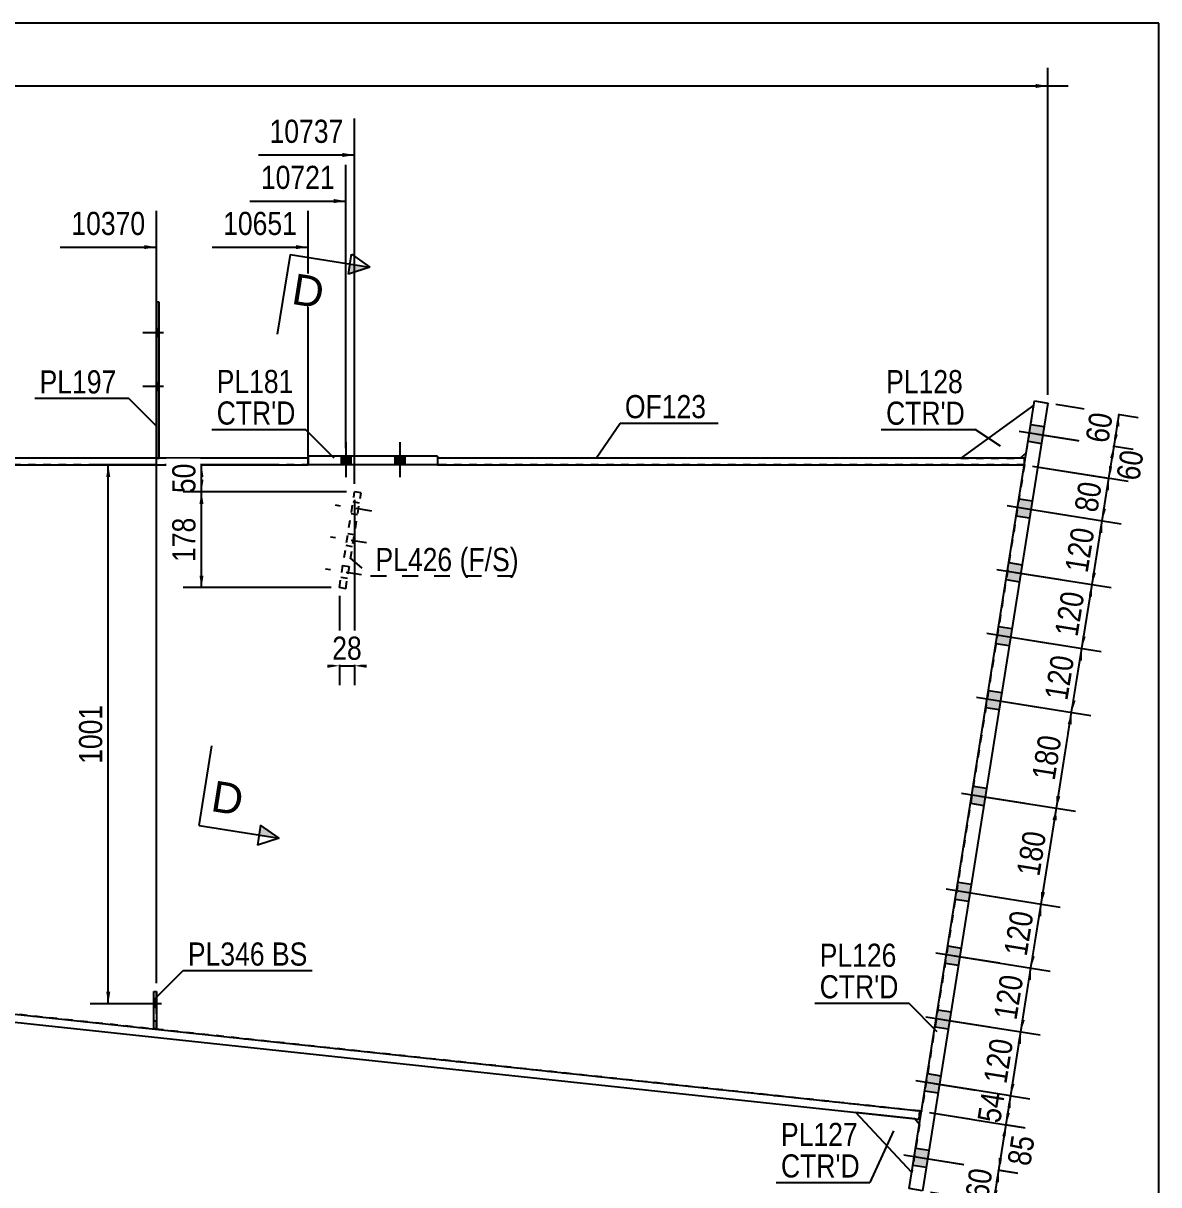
# Model space of a CAD drawing. Header units: millimetres. Extents: x -14 to 388, y -192 to 85.
# Drawn here: x 248 to 388.5, y -59.1 to 84.6 of the extents above; entities that cross this region are included whole.
import ezdxf

# ---------------------------------------------------------------- set-up
doc = ezdxf.new("R2010")
doc.units = ezdxf.units.MM
doc.linetypes.add('DXK_LINE_DOT1', pattern=[1.8814, 0.9407, -0.9407])
doc.linetypes.add('DXK_LINE_DOT2', pattern=[3.9198, 1.9599, -1.9599])
doc.styles.add('Arial', font='ARIAL.TTF', dxfattribs={"height": 0.2})
doc.styles.add('Arial Narrow', font='ARIALN.TTF', dxfattribs={"height": 0.2})

# ---------------------------------------------------------------- blocks, each defined once
blk = doc.blocks.new('Unknown-623515032-1211')
at = {"color": 5, "linetype": 'Continuous'}
for p, q in [((388.48, 84.63), (-11.52, 84.63)), ((388.48, -192.37), (388.48, 84.63))]:
    blk.add_line(p, q, dxfattribs=at)
blk = doc.blocks.new('Part-623515032-1319 - 1232')
at = {"color": 2, "linetype": 'Continuous'}
for p, q in [((299.29, 30.8), (299.29, 30)), ((371.87, 30.8), (299.29, 30.8)), ((371.87, 30), (371.87, 30.8)), ((299.29, 30), (371.87, 30))]:
    blk.add_line(p, q, dxfattribs=at)
blk = doc.blocks.new('Bolt-623515032-1240 - 1232')
at = {"color": 3, "linetype": 'DXK_LINE_DOT2'}
for p, q in [((291.15, 24.27), (286.67, 24.99)), ((289.62, 25.26), (288.83, 25.39)), ((289.39, 23.81), (288.6, 23.94)), ((290.52, 20.32), (286.05, 21.04)), ((288.99, 21.31), (288.2, 21.43)), ((288.76, 19.86), (287.97, 19.99)), ((288.36, 17.36), (287.57, 17.48)), ((289.9, 16.37), (285.42, 17.08)), ((288.13, 15.91), (287.34, 16.04))]:
    blk.add_line(p, q, dxfattribs=at)
blk = doc.blocks.new('Bolt-623515032-1244 - 1232')
at = {"linetype": 'Continuous'}
for points in [[(288.55, 31.07), (287.35, 31.07), (287.35, 30), (288.55, 30)], [(288.55, 31.07), (287.35, 31.07), (287.35, 30), (288.55, 30)], [(295.22, 31.07), (294.02, 31.07), (294.02, 30), (295.22, 30)], [(295.22, 31.07), (294.02, 31.07), (294.02, 30), (295.22, 30)]]:
    blk.add_hatch(color=3, dxfattribs=at).paths.add_polyline_path(points)
at = {"color": 3, "linetype": 'Continuous'}
for p, q in [((287.95, 32.8), (287.95, 28.47)), ((287.95, 32.8), (287.95, 28.47)), ((294.62, 32.8), (294.62, 28.47)), ((294.62, 32.8), (294.62, 28.47)), ((287.35, 31.07), (287.35, 30)), ((287.35, 31.07), (287.35, 30)), ((288.55, 31.07), (288.55, 30)), ((288.55, 31.07), (288.55, 30)), ((294.02, 31.07), (294.02, 30)), ((294.02, 31.07), (294.02, 30)), ((295.22, 31.07), (295.22, 30)), ((295.22, 31.07), (295.22, 30))]:
    blk.add_line(p, q, dxfattribs=at)
blk = doc.blocks.new('Part-623515032-1385 - 1232')
at = {"color": 2, "linetype": 'Continuous'}
for p, q in [((172.53, 30), (172.53, -30)), ((359.15, -50), (358.89, -49.97))]:
    blk.add_line(p, q, dxfattribs=at)
at = {"color": 7, "linetype": 'DXK_LINE_DOT1'}
for p, q in [((371.87, 30), (172.53, 30)), ((371.87, 30), (359.15, -50)), ((358.89, -49.97), (172.53, -30)), ((172.53, -30), (359.15, -49.99))]:
    blk.add_line(p, q, dxfattribs=at)
blk = doc.blocks.new('Bolt-623515032-1251 - 1232')
at = {"linetype": 'Continuous'}
for points in [[(372.66, 35), (372.33, 32.9), (373.97, 32.64), (374.31, 34.74)], [(372.66, 35), (372.33, 32.9), (373.97, 32.64), (374.31, 34.74)], [(372.66, 35), (372.33, 32.9), (373.97, 32.64), (374.31, 34.74)], [(372.66, 35), (372.33, 32.9), (373.97, 32.64), (374.31, 34.74)], [(371.2, 25.79), (370.86, 23.68), (372.51, 23.42), (372.84, 25.52)], [(371.2, 25.79), (370.86, 23.68), (372.51, 23.42), (372.84, 25.52)], [(371.2, 25.79), (370.86, 23.68), (372.51, 23.42), (372.84, 25.52)], [(371.2, 25.79), (370.86, 23.68), (372.51, 23.42), (372.84, 25.52)], [(369.94, 17.89), (369.61, 15.78), (371.25, 15.52), (371.59, 17.62)], [(369.94, 17.89), (369.61, 15.78), (371.25, 15.52), (371.59, 17.62)], [(369.94, 17.89), (369.61, 15.78), (371.25, 15.52), (371.59, 17.62)], [(369.94, 17.89), (369.61, 15.78), (371.25, 15.52), (371.59, 17.62)], [(368.69, 9.98), (368.35, 7.88), (370, 7.62), (370.33, 9.72)], [(368.69, 9.98), (368.35, 7.88), (370, 7.62), (370.33, 9.72)], [(368.69, 9.98), (368.35, 7.88), (370, 7.62), (370.33, 9.72)], [(368.69, 9.98), (368.35, 7.88), (370, 7.62), (370.33, 9.72)], [(367.43, 2.08), (367.09, -0.02), (368.74, -0.28), (369.08, 1.82)], [(367.43, 2.08), (367.09, -0.02), (368.74, -0.28), (369.08, 1.82)], [(367.43, 2.08), (367.09, -0.02), (368.74, -0.28), (369.08, 1.82)], [(367.43, 2.08), (367.09, -0.02), (368.74, -0.28), (369.08, 1.82)], [(365.54, -9.78), (365.21, -11.89), (366.85, -12.15), (367.19, -10.04)], [(365.54, -9.78), (365.21, -11.89), (366.85, -12.15), (367.19, -10.04)], [(365.54, -9.78), (365.21, -11.89), (366.85, -12.15), (367.19, -10.04)], [(365.54, -9.78), (365.21, -11.89), (366.85, -12.15), (367.19, -10.04)], [(363.66, -21.65), (363.32, -23.75), (364.97, -24.02), (365.3, -21.91)], [(363.66, -21.65), (363.32, -23.75), (364.97, -24.02), (365.3, -21.91)], [(363.66, -21.65), (363.32, -23.75), (364.97, -24.02), (365.3, -21.91)], [(363.66, -21.65), (363.32, -23.75), (364.97, -24.02), (365.3, -21.91)], [(362.4, -29.55), (362.06, -31.66), (363.71, -31.92), (364.05, -29.81)], [(362.4, -29.55), (362.06, -31.66), (363.71, -31.92), (364.05, -29.81)], [(362.4, -29.55), (362.06, -31.66), (363.71, -31.92), (364.05, -29.81)], [(362.4, -29.55), (362.06, -31.66), (363.71, -31.92), (364.05, -29.81)], [(361.14, -37.45), (360.81, -39.56), (362.45, -39.82), (362.79, -37.71)], [(361.14, -37.45), (360.81, -39.56), (362.45, -39.82), (362.79, -37.71)], [(361.14, -37.45), (360.81, -39.56), (362.45, -39.82), (362.79, -37.71)], [(361.14, -37.45), (360.81, -39.56), (362.45, -39.82), (362.79, -37.71)], [(359.89, -45.35), (359.55, -47.46), (361.2, -47.72), (361.53, -45.61)], [(359.89, -45.35), (359.55, -47.46), (361.2, -47.72), (361.53, -45.61)], [(359.89, -45.35), (359.55, -47.46), (361.2, -47.72), (361.53, -45.61)], [(359.89, -45.35), (359.55, -47.46), (361.2, -47.72), (361.53, -45.61)], [(358.42, -54.57), (358.09, -56.67), (359.73, -56.94), (360.07, -54.83)], [(358.42, -54.57), (358.09, -56.67), (359.73, -56.94), (360.07, -54.83)], [(358.42, -54.57), (358.09, -56.67), (359.73, -56.94), (360.07, -54.83)], [(358.42, -54.57), (358.09, -56.67), (359.73, -56.94), (360.07, -54.83)]]:
    blk.add_hatch(color=3, dxfattribs=at).paths.add_polyline_path(points)
at = {"color": 3, "linetype": 'Continuous'}
for p, q in [((372.66, 35), (374.31, 34.74)), ((372.66, 35), (374.31, 34.74)), ((372.66, 35), (374.31, 34.74)), ((372.66, 35), (374.31, 34.74)), ((371.2, 34.16), (379.08, 32.9)), ((371.2, 34.16), (379.08, 32.9)), ((371.2, 34.16), (379.08, 32.9)), ((371.2, 34.16), (379.08, 32.9)), ((372.33, 32.9), (373.97, 32.64)), ((372.33, 32.9), (373.97, 32.64)), ((372.33, 32.9), (373.97, 32.64)), ((372.33, 32.9), (373.97, 32.64)), ((369.73, 24.94), (377.61, 23.69)), ((369.73, 24.94), (377.61, 23.69)), ((369.73, 24.94), (377.61, 23.69)), ((369.73, 24.94), (377.61, 23.69)), ((371.2, 25.79), (372.84, 25.52)), ((371.2, 25.79), (372.84, 25.52)), ((371.2, 25.79), (372.84, 25.52)), ((371.2, 25.79), (372.84, 25.52)), ((370.86, 23.68), (372.51, 23.42)), ((370.86, 23.68), (372.51, 23.42)), ((370.86, 23.68), (372.51, 23.42)), ((370.86, 23.68), (372.51, 23.42)), ((369.94, 17.89), (371.59, 17.62)), ((369.94, 17.89), (371.59, 17.62)), ((369.94, 17.89), (371.59, 17.62)), ((369.94, 17.89), (371.59, 17.62)), ((368.47, 17.04), (376.36, 15.79)), ((368.47, 17.04), (376.36, 15.79)), ((368.47, 17.04), (376.36, 15.79)), ((368.47, 17.04), (376.36, 15.79)), ((369.61, 15.78), (371.25, 15.52)), ((369.61, 15.78), (371.25, 15.52)), ((369.61, 15.78), (371.25, 15.52)), ((369.61, 15.78), (371.25, 15.52)), ((367.22, 9.14), (375.1, 7.88)), ((367.22, 9.14), (375.1, 7.88)), ((367.22, 9.14), (375.1, 7.88)), ((367.22, 9.14), (375.1, 7.88)), ((368.69, 9.98), (370.33, 9.72)), ((368.69, 9.98), (370.33, 9.72)), ((368.69, 9.98), (370.33, 9.72)), ((368.69, 9.98), (370.33, 9.72)), ((368.35, 7.88), (370, 7.62)), ((368.35, 7.88), (370, 7.62)), ((368.35, 7.88), (370, 7.62)), ((368.35, 7.88), (370, 7.62)), ((367.43, 2.08), (369.08, 1.82)), ((367.43, 2.08), (369.08, 1.82)), ((367.43, 2.08), (369.08, 1.82)), ((367.43, 2.08), (369.08, 1.82)), ((365.96, 1.24), (373.85, -0.02)), ((365.96, 1.24), (373.85, -0.02)), ((365.96, 1.24), (373.85, -0.02)), ((365.96, 1.24), (373.85, -0.02)), ((367.09, -0.02), (368.74, -0.28)), ((367.09, -0.02), (368.74, -0.28)), ((367.09, -0.02), (368.74, -0.28)), ((367.09, -0.02), (368.74, -0.28)), ((365.54, -9.78), (367.19, -10.04)), ((365.54, -9.78), (367.19, -10.04)), ((365.54, -9.78), (367.19, -10.04)), ((365.54, -9.78), (367.19, -10.04)), ((364.07, -10.63), (371.96, -11.88)), ((364.07, -10.63), (371.96, -11.88)), ((364.07, -10.63), (371.96, -11.88)), ((364.07, -10.63), (371.96, -11.88)), ((365.21, -11.89), (366.85, -12.15)), ((365.21, -11.89), (366.85, -12.15)), ((365.21, -11.89), (366.85, -12.15)), ((365.21, -11.89), (366.85, -12.15)), ((362.19, -22.49), (370.07, -23.75)), ((362.19, -22.49), (370.07, -23.75)), ((362.19, -22.49), (370.07, -23.75)), ((362.19, -22.49), (370.07, -23.75)), ((363.66, -21.65), (365.3, -21.91)), ((363.66, -21.65), (365.3, -21.91)), ((363.66, -21.65), (365.3, -21.91)), ((363.66, -21.65), (365.3, -21.91)), ((363.32, -23.75), (364.97, -24.02)), ((363.32, -23.75), (364.97, -24.02)), ((363.32, -23.75), (364.97, -24.02)), ((363.32, -23.75), (364.97, -24.02)), ((362.4, -29.55), (364.05, -29.81)), ((362.4, -29.55), (364.05, -29.81)), ((362.4, -29.55), (364.05, -29.81)), ((362.4, -29.55), (364.05, -29.81)), ((360.93, -30.4), (368.82, -31.65)), ((360.93, -30.4), (368.82, -31.65)), ((360.93, -30.4), (368.82, -31.65)), ((360.93, -30.4), (368.82, -31.65)), ((362.06, -31.66), (363.71, -31.92)), ((362.06, -31.66), (363.71, -31.92)), ((362.06, -31.66), (363.71, -31.92)), ((362.06, -31.66), (363.71, -31.92)), ((359.67, -38.3), (367.56, -39.55)), ((359.67, -38.3), (367.56, -39.55)), ((359.67, -38.3), (367.56, -39.55)), ((359.67, -38.3), (367.56, -39.55)), ((361.14, -37.45), (362.79, -37.71)), ((361.14, -37.45), (362.79, -37.71)), ((361.14, -37.45), (362.79, -37.71)), ((361.14, -37.45), (362.79, -37.71)), ((360.81, -39.56), (362.45, -39.82)), ((360.81, -39.56), (362.45, -39.82)), ((360.81, -39.56), (362.45, -39.82)), ((360.81, -39.56), (362.45, -39.82)), ((359.89, -45.35), (361.53, -45.61)), ((359.89, -45.35), (361.53, -45.61)), ((359.89, -45.35), (361.53, -45.61)), ((359.89, -45.35), (361.53, -45.61)), ((358.42, -46.2), (366.3, -47.45)), ((358.42, -46.2), (366.3, -47.45)), ((358.42, -46.2), (366.3, -47.45)), ((358.42, -46.2), (366.3, -47.45)), ((359.55, -47.46), (361.2, -47.72)), ((359.55, -47.46), (361.2, -47.72)), ((359.55, -47.46), (361.2, -47.72)), ((359.55, -47.46), (361.2, -47.72)), ((358.42, -54.57), (360.07, -54.83)), ((358.42, -54.57), (360.07, -54.83)), ((358.42, -54.57), (360.07, -54.83)), ((358.42, -54.57), (360.07, -54.83)), ((356.95, -55.41), (364.84, -56.67)), ((356.95, -55.41), (364.84, -56.67)), ((356.95, -55.41), (364.84, -56.67)), ((356.95, -55.41), (364.84, -56.67)), ((358.09, -56.67), (359.73, -56.94)), ((358.09, -56.67), (359.73, -56.94)), ((358.09, -56.67), (359.73, -56.94)), ((358.09, -56.67), (359.73, -56.94))]:
    blk.add_line(p, q, dxfattribs=at)
blk = doc.blocks.new('Part-623515032-1533 - 1232')
at = {"color": 2, "linetype": 'Continuous'}
for p, q in [((357.94, -57.58), (351.03, -50.14)), ((358.33, -50.93), (351.03, -50.14)), ((358.88, -51.66), (358.33, -50.93))]:
    blk.add_line(p, q, dxfattribs=at)
at = {"color": 7, "linetype": 'DXK_LINE_DOT1'}
blk.add_line((358.88, -51.66), (357.94, -57.58), dxfattribs=at)
blk = doc.blocks.new('Part-623515032-1341 - 1232')
at = {"color": 2, "linetype": 'Continuous'}
for p, q in [((283.29, 30.8), (165.87, 30.8)), ((165.87, 30.8), (165.87, 30)), ((283.29, 30), (283.29, 30.8)), ((165.87, 30), (283.29, 30))]:
    blk.add_line(p, q, dxfattribs=at)
blk = doc.blocks.new('Part-623515032-1451 - 1232')
at = {"color": 2, "linetype": 'Continuous'}
for p, q in [((179.2, -30.71), (179.09, -31.71)), ((179.2, -30.71), (358.89, -49.97)), ((179.09, -31.71), (358.79, -50.97)), ((358.89, -49.97), (358.79, -50.97))]:
    blk.add_line(p, q, dxfattribs=at)
blk = doc.blocks.new('Part-623515032-1504 - 1232')
at = {"color": 2, "linetype": 'Continuous'}
for p, q in [((357.62, -59.58), (373.12, 37.9)), ((374.77, 37.64), (359.27, -59.84)), ((373.12, 37.9), (374.77, 37.64)), ((359.27, -59.84), (357.62, -59.58))]:
    blk.add_line(p, q, dxfattribs=at)
blk = doc.blocks.new('Part-623515032-1562 - 1232')
at = {"color": 2, "linetype": 'Continuous'}
for p, q in [((373.04, 37.38), (364, 30.8)), ((371.33, 30.8), (372.1, 31.46))]:
    blk.add_line(p, q, dxfattribs=at)
at = {"color": 7, "linetype": 'DXK_LINE_DOT1'}
for p, q in [((372.1, 31.46), (373.04, 37.38)), ((364, 30.8), (371.33, 30.8))]:
    blk.add_line(p, q, dxfattribs=at)
blk = doc.blocks.new('Part-623515032-10593 - 1232')
at = {"color": 2, "linetype": 'Continuous'}
for p, q in [((264.19, -39.81), (264.19, -35.17)), ((264.19, -35.17), (264.52, -35.17)), ((264.52, -35.17), (264.52, -39.81)), ((264.52, -39.81), (264.19, -39.81))]:
    blk.add_line(p, q, dxfattribs=at)
blk = doc.blocks.new('Part-623515032-1850 - 1232')
at = {"color": 2, "linetype": 'Continuous'}
for p, q in [((299.29, 31.07), (283.29, 31.07)), ((283.29, 31.07), (283.29, 30)), ((299.29, 31.07), (299.29, 30)), ((299.29, 30), (283.29, 30))]:
    blk.add_line(p, q, dxfattribs=at)
blk = doc.blocks.new('Part-623515032-1957 - 1232')
at = {"color": 7, "linetype": 'DXK_LINE_DOT1'}
for p, q in [((287.15, 14.79), (289.03, 26.64)), ((287.94, 14.66), (289.82, 26.51)), ((289.82, 26.51), (289.03, 26.64)), ((287.94, 14.66), (287.15, 14.79))]:
    blk.add_line(p, q, dxfattribs=at)
blk = doc.blocks.new('Part-623515032-10581 - 1232')
at = {"color": 2, "linetype": 'Continuous'}
for p, q in [((264.85, 50.13), (264.52, 50.13)), ((264.52, 50.13), (264.52, 30.8)), ((264.85, 30.8), (264.85, 50.13))]:
    blk.add_line(p, q, dxfattribs=at)
at = {"color": 7, "linetype": 'DXK_LINE_DOT1'}
blk.add_line((264.52, 30.8), (264.85, 30.8), dxfattribs=at)
blk = doc.blocks.new('Part-623515032-10590 - 1232')
at = {"color": 7, "linetype": 'DXK_LINE_DOT1'}
for p, q in [((264.19, -39.81), (264.19, -35.17)), ((264.19, -35.17), (264.52, -35.17)), ((264.52, -39.81), (264.52, -35.17)), ((264.19, -38.81), (264.52, -38.81)), ((264.52, -39.81), (264.19, -39.81))]:
    blk.add_line(p, q, dxfattribs=at)
blk = doc.blocks.new('Bolt-623515032-10596 - 1232')
at = {"linetype": 'Continuous'}
for points in [[(264.85, 45.87), (264.85, 46.8), (264.52, 46.8), (264.52, 45.87)], [(264.85, 45.87), (264.85, 46.8), (264.52, 46.8), (264.52, 45.87)], [(264.85, 39.2), (264.85, 40.13), (264.52, 40.13), (264.52, 39.2)], [(264.85, 39.2), (264.85, 40.13), (264.52, 40.13), (264.52, 39.2)]]:
    blk.add_hatch(color=3, dxfattribs=at).paths.add_polyline_path(points)
at = {"color": 3, "linetype": 'Continuous'}
for p, q in [((265.39, 46.33), (262.85, 46.33)), ((265.39, 46.33), (262.85, 46.33)), ((264.85, 46.8), (264.52, 46.8)), ((264.85, 46.8), (264.52, 46.8)), ((264.85, 45.87), (264.52, 45.87)), ((264.85, 45.87), (264.52, 45.87)), ((265.39, 39.67), (262.85, 39.67)), ((265.39, 39.67), (262.85, 39.67)), ((264.85, 40.13), (264.52, 40.13)), ((264.85, 40.13), (264.52, 40.13)), ((264.85, 39.2), (264.52, 39.2)), ((264.85, 39.2), (264.52, 39.2))]:
    blk.add_line(p, q, dxfattribs=at)
blk = doc.blocks.new('Bolt-623515032-10605 - 1232')
at = {"color": 3, "linetype": 'DXK_LINE_DOT2'}
for p, q in [((265.15, -36.71), (262.95, -36.71)), ((264.52, -36.24), (264.19, -36.24)), ((264.52, -37.17), (264.19, -37.17))]:
    blk.add_line(p, q, dxfattribs=at)
blk = doc.blocks.new('Bolt-623515032-10608 - 1232')
at = {"linetype": 'Continuous'}
blk.add_hatch(color=3, dxfattribs=at).paths.add_polyline_path([(264.52, -37.17), (264.52, -36.24), (264.19, -36.24), (264.19, -37.17)])
at = {"color": 3, "linetype": 'Continuous'}
for p, q in [((265.15, -36.71), (262.95, -36.71)), ((264.52, -36.24), (264.19, -36.24)), ((264.52, -37.17), (264.19, -37.17))]:
    blk.add_line(p, q, dxfattribs=at)
blk = doc.blocks.new('StraightDimension-623515032-10548 - 1232')
at = {"linetype": 'Continuous'}
for points in [[(269.84, 28.5), (270.09, 30), (270.34, 28.5)], [(270.34, 28.14), (270.09, 26.64), (269.84, 28.14)]]:
    blk.add_hatch(color=7, dxfattribs=at).paths.add_polyline_path(points)
at = {"color": 7, "linetype": 'Continuous'}
for p, q in [((279.43, 30), (267.84, 30)), ((270.09, 26.64), (270.09, 30)), ((288.03, 26.64), (267.84, 26.64))]:
    blk.add_line(p, q, dxfattribs=at)
at = {"color": 0}
blk.add_wipeout([(269.94, 30.75), (265.74, 30.75), (265.74, 25.89), (269.94, 25.89)], dxfattribs=at)
at = {"color": 3, "style": 'Arial Narrow'}
blk.add_text('50', height=2.863, rotation=90.0002, dxfattribs=at).set_placement((269.34, 26.49))
blk = doc.blocks.new('StraightDimension-623515032-6384 - 1232')
at = {"linetype": 'Continuous'}
for points in [[(369.69, -49.52), (370.17, -48.07), (370.18, -49.6)], [(370.08, -50.22), (369.6, -51.66), (369.59, -50.14)]]:
    blk.add_hatch(color=7, dxfattribs=at).paths.add_polyline_path(points)
at = {"color": 7, "linetype": 'Continuous'}
for p, q in [((360.71, -46.57), (372.54, -48.45)), ((369.6, -51.66), (370.17, -48.07)), ((360.13, -50.16), (371.97, -52.04))]:
    blk.add_line(p, q, dxfattribs=at)
at = {"color": 0}
blk.add_wipeout([(370.12, -47.45), (365.97, -46.79), (365.21, -51.58), (369.35, -52.24)], dxfattribs=at)
at = {"color": 3, "style": 'Arial Narrow'}
blk.add_text('54', height=2.863, rotation=80.9647, dxfattribs=at).set_placement((368.86, -51.56))
blk = doc.blocks.new('StraightDimension-623515032-6378 - 1232')
at = {"linetype": 'Continuous'}
for points in [[(378.49, 5.83), (378.97, 7.27), (378.98, 5.75)], [(378.2, 0.81), (377.71, -0.63), (377.7, 0.89)]]:
    blk.add_hatch(color=7, dxfattribs=at).paths.add_polyline_path(points)
at = {"color": 7, "linetype": 'Continuous'}
for p, q in [((369.5, 8.77), (381.34, 6.89)), ((377.71, -0.63), (378.97, 7.27)), ((368.25, 0.87), (380.08, -1.01))]:
    blk.add_line(p, q, dxfattribs=at)
at = {"color": 0}
blk.add_wipeout([(378.72, 6.64), (374.57, 7.3), (373.52, 0.7), (377.67, 0.04)], dxfattribs=at)
at = {"color": 3, "style": 'Arial Narrow'}
blk.add_text('120', height=2.863, rotation=80.9647, dxfattribs=at).set_placement((377.17, 0.73))
blk = doc.blocks.new('StraightDimension-623515032-12294 - 1232')
at = {"linetype": 'Continuous'}
blk.add_hatch(color=7, dxfattribs=at).paths.add_polyline_path([(263.02, 57.18), (264.52, 56.93), (263.02, 56.68)])
at = {"color": 7, "linetype": 'Continuous'}
for p, q in [((264.52, -34.17), (264.52, 61.43)), ((252.63, 56.93), (264.52, 56.93))]:
    blk.add_line(p, q, dxfattribs=at)
at = {"color": 0}
blk.add_wipeout([(263.74, 57.83), (263.74, 62.03), (253.4, 62.03), (253.4, 57.83)], dxfattribs=at)
at = {"color": 3, "style": 'Arial Narrow'}
blk.add_text('10370', height=2.863, dxfattribs=at).set_placement((254, 58.43))
blk = doc.blocks.new('StraightDimension-623515032-12291 - 1232')
at = {"linetype": 'Continuous'}
blk.add_hatch(color=7, dxfattribs=at).paths.add_polyline_path([(287.53, 68.58), (289.03, 68.33), (287.53, 68.08)])
at = {"color": 7, "linetype": 'Continuous'}
for p, q in [((289.03, 27.64), (289.03, 72.83)), ((277.14, 68.33), (289.03, 68.33))]:
    blk.add_line(p, q, dxfattribs=at)
at = {"color": 0}
blk.add_wipeout([(288.25, 69.23), (288.25, 73.43), (277.91, 73.43), (277.91, 69.23)], dxfattribs=at)
at = {"color": 3, "style": 'Arial Narrow'}
blk.add_text('10737', height=2.863, dxfattribs=at).set_placement((278.51, 69.83))
blk = doc.blocks.new('StraightDimension-623515032-6374 - 1232')
at = {"linetype": 'Continuous'}
for points in [[(382.47, 30.85), (382.95, 32.29), (382.96, 30.77)], [(382.8, 29.78), (382.32, 28.34), (382.31, 29.86)]]:
    blk.add_hatch(color=7, dxfattribs=at).paths.add_polyline_path(points)
at = {"color": 7, "linetype": 'Continuous'}
for p, q in [((373.48, 33.79), (385.17, 31.94)), ((382.32, 28.34), (382.95, 32.29)), ((372.86, 29.84), (384.54, 27.98))]:
    blk.add_line(p, q, dxfattribs=at)
at = {"color": 0}
blk.add_wipeout([(387.31, 32.03), (383.16, 32.69), (382.4, 27.89), (386.55, 27.23)], dxfattribs=at)
at = {"color": 3, "style": 'Arial Narrow'}
blk.add_text('60', height=2.863, rotation=80.9647, dxfattribs=at).set_placement((386.05, 27.92))
blk = doc.blocks.new('StraightDimension-623515032-6381 - 1232')
at = {"linetype": 'Continuous'}
for points in [[(373.46, -25.82), (373.94, -24.37), (373.95, -25.89)], [(373.16, -30.83), (372.68, -32.27), (372.67, -30.75)]]:
    blk.add_hatch(color=7, dxfattribs=at).paths.add_polyline_path(points)
at = {"color": 7, "linetype": 'Continuous'}
for p, q in [((364.47, -22.87), (376.31, -24.75)), ((372.68, -32.27), (373.94, -24.37)), ((363.22, -30.77), (375.05, -32.65))]:
    blk.add_line(p, q, dxfattribs=at)
at = {"color": 0}
blk.add_wipeout([(373.69, -25), (369.54, -24.34), (368.49, -30.94), (372.64, -31.6)], dxfattribs=at)
at = {"color": 3, "style": 'Arial Narrow'}
blk.add_text('120', height=2.863, rotation=80.9647, dxfattribs=at).set_placement((372.14, -30.91))
blk = doc.blocks.new('StraightDimension-623515032-6382 - 1232')
at = {"linetype": 'Continuous'}
for points in [[(372.2, -33.72), (372.68, -32.27), (372.69, -33.79)], [(371.91, -38.73), (371.42, -40.17), (371.41, -38.65)]]:
    blk.add_hatch(color=7, dxfattribs=at).paths.add_polyline_path(points)
at = {"color": 7, "linetype": 'Continuous'}
for p, q in [((363.22, -30.77), (375.05, -32.65)), ((371.42, -40.17), (372.68, -32.27)), ((361.96, -38.67), (373.8, -40.55))]:
    blk.add_line(p, q, dxfattribs=at)
at = {"color": 0}
blk.add_wipeout([(372.43, -32.9), (368.28, -32.24), (367.23, -38.84), (371.38, -39.5)], dxfattribs=at)
at = {"color": 3, "style": 'Arial Narrow'}
blk.add_text('120', height=2.863, rotation=80.9647, dxfattribs=at).set_placement((370.88, -38.81))
blk = doc.blocks.new('StraightDimension-623515032-2593 - 1232')
at = {"linetype": 'Continuous'}
blk.add_hatch(color=7, dxfattribs=at).paths.add_polyline_path([(373.27, 77.12), (374.77, 76.87), (373.27, 76.62)])
at = {"color": 7, "linetype": 'Continuous'}
for p, q in [((374.77, 38.64), (374.77, 79.12)), ((-1.33, 76.87), (374.77, 76.87)), ((374.77, 76.87), (377.27, 76.87))]:
    blk.add_line(p, q, dxfattribs=at)
blk = doc.blocks.new('StraightDimension-623515032-6373 - 1232')
at = {"linetype": 'Continuous'}
for points in [[(383.09, 34.8), (383.58, 36.24), (383.59, 34.72)], [(383.43, 33.73), (382.95, 32.29), (382.94, 33.81)]]:
    blk.add_hatch(color=7, dxfattribs=at).paths.add_polyline_path(points)
at = {"color": 7, "linetype": 'Continuous'}
for p, q in [((375.76, 37.48), (385.95, 35.86)), ((382.95, 32.29), (383.58, 36.24)), ((373.48, 33.79), (385.32, 31.91))]:
    blk.add_line(p, q, dxfattribs=at)
at = {"color": 0}
blk.add_wipeout([(383.5, 36.69), (379.35, 37.34), (378.58, 32.55), (382.73, 31.89)], dxfattribs=at)
at = {"color": 3, "style": 'Arial Narrow'}
blk.add_text('60', height=2.863, rotation=80.9647, dxfattribs=at).set_placement((382.23, 32.58))
blk = doc.blocks.new('StraightDimension-623515032-6375 - 1232')
at = {"linetype": 'Continuous'}
for points in [[(381.84, 26.9), (382.32, 28.34), (382.33, 26.82)], [(381.96, 24.51), (381.48, 23.07), (381.47, 24.59)]]:
    blk.add_hatch(color=7, dxfattribs=at).paths.add_polyline_path(points)
at = {"color": 7, "linetype": 'Continuous'}
for p, q in [((372.86, 29.84), (384.69, 27.96)), ((381.48, 23.07), (382.32, 28.34)), ((372.02, 24.57), (383.85, 22.69))]:
    blk.add_line(p, q, dxfattribs=at)
at = {"color": 0}
blk.add_wipeout([(382.13, 28.12), (377.99, 28.78), (377.22, 23.99), (381.37, 23.33)], dxfattribs=at)
at = {"color": 3, "style": 'Arial Narrow'}
blk.add_text('80', height=2.863, rotation=80.9647, dxfattribs=at).set_placement((380.87, 24.01))
blk = doc.blocks.new('StraightDimension-623515032-6376 - 1232')
at = {"linetype": 'Continuous'}
for points in [[(381, 21.62), (381.48, 23.07), (381.49, 21.54)], [(380.71, 16.61), (380.23, 15.17), (380.21, 16.69)]]:
    blk.add_hatch(color=7, dxfattribs=at).paths.add_polyline_path(points)
at = {"color": 7, "linetype": 'Continuous'}
for p, q in [((372.02, 24.57), (383.85, 22.69)), ((380.23, 15.17), (381.48, 23.07)), ((370.76, 16.68), (382.6, 14.79))]:
    blk.add_line(p, q, dxfattribs=at)
at = {"color": 0}
blk.add_wipeout([(381.23, 22.44), (377.08, 23.1), (376.03, 16.5), (380.18, 15.84)], dxfattribs=at)
at = {"color": 3, "style": 'Arial Narrow'}
blk.add_text('120', height=2.863, rotation=80.9647, dxfattribs=at).set_placement((379.68, 16.53))
blk = doc.blocks.new('StraightDimension-623515032-6377 - 1232')
at = {"linetype": 'Continuous'}
for points in [[(379.74, 13.73), (380.23, 15.17), (380.24, 13.65)], [(379.45, 8.71), (378.97, 7.27), (378.96, 8.79)]]:
    blk.add_hatch(color=7, dxfattribs=at).paths.add_polyline_path(points)
at = {"color": 7, "linetype": 'Continuous'}
for p, q in [((370.76, 16.68), (382.6, 14.79)), ((378.97, 7.27), (380.23, 15.17)), ((369.5, 8.77), (381.34, 6.89))]:
    blk.add_line(p, q, dxfattribs=at)
at = {"color": 0}
blk.add_wipeout([(379.97, 14.54), (375.83, 15.2), (374.78, 8.6), (378.92, 7.94)], dxfattribs=at)
at = {"color": 3, "style": 'Arial Narrow'}
blk.add_text('120', height=2.863, rotation=80.9647, dxfattribs=at).set_placement((378.43, 8.63))
blk = doc.blocks.new('StraightDimension-623515032-6379 - 1232')
at = {"linetype": 'Continuous'}
for points in [[(377.23, -2.07), (377.71, -0.63), (377.72, -2.15)], [(376.31, -11.06), (375.83, -12.5), (375.81, -10.98)]]:
    blk.add_hatch(color=7, dxfattribs=at).paths.add_polyline_path(points)
at = {"color": 7, "linetype": 'Continuous'}
for p, q in [((368.25, 0.87), (380.08, -1.01)), ((375.83, -12.5), (377.71, -0.63)), ((366.36, -11), (378.2, -12.88))]:
    blk.add_line(p, q, dxfattribs=at)
at = {"color": 0}
blk.add_wipeout([(377.15, -3.24), (373, -2.58), (371.95, -9.18), (376.1, -9.84)], dxfattribs=at)
at = {"color": 3, "style": 'Arial Narrow'}
blk.add_text('180', height=2.863, rotation=80.9647, dxfattribs=at).set_placement((375.6, -9.16))
blk = doc.blocks.new('StraightDimension-623515032-6380 - 1232')
at = {"linetype": 'Continuous'}
for points in [[(375.34, -13.94), (375.83, -12.5), (375.84, -14.02)], [(374.42, -22.93), (373.94, -24.37), (373.93, -22.85)]]:
    blk.add_hatch(color=7, dxfattribs=at).paths.add_polyline_path(points)
at = {"color": 7, "linetype": 'Continuous'}
for p, q in [((366.36, -11), (378.2, -12.88)), ((373.94, -24.37), (375.83, -12.5)), ((364.47, -22.87), (376.31, -24.75))]:
    blk.add_line(p, q, dxfattribs=at)
at = {"color": 0}
blk.add_wipeout([(375.26, -15.11), (371.11, -14.45), (370.06, -21.06), (374.21, -21.71)], dxfattribs=at)
at = {"color": 3, "style": 'Arial Narrow'}
blk.add_text('180', height=2.863, rotation=80.9647, dxfattribs=at).set_placement((373.71, -21.03))
blk = doc.blocks.new('StraightDimension-623515032-6383 - 1232')
at = {"linetype": 'Continuous'}
for points in [[(370.94, -41.62), (371.42, -40.17), (371.44, -41.7)], [(370.65, -46.63), (370.17, -48.07), (370.16, -46.55)]]:
    blk.add_hatch(color=7, dxfattribs=at).paths.add_polyline_path(points)
at = {"color": 7, "linetype": 'Continuous'}
for p, q in [((361.96, -38.67), (373.8, -40.55)), ((370.17, -48.07), (371.42, -40.17)), ((360.71, -46.57), (372.54, -48.45))]:
    blk.add_line(p, q, dxfattribs=at)
at = {"color": 0}
blk.add_wipeout([(371.17, -40.8), (367.03, -40.14), (365.98, -46.74), (370.12, -47.4)], dxfattribs=at)
at = {"color": 3, "style": 'Arial Narrow'}
blk.add_text('120', height=2.863, rotation=80.9647, dxfattribs=at).set_placement((369.63, -46.71))
blk = doc.blocks.new('StraightDimension-623515032-6385 - 1232')
at = {"linetype": 'Continuous'}
for points in [[(369.12, -53.1), (369.6, -51.66), (369.61, -53.18)], [(369.19, -55.84), (368.7, -57.28), (368.69, -55.76)]]:
    blk.add_hatch(color=7, dxfattribs=at).paths.add_polyline_path(points)
at = {"color": 7, "linetype": 'Continuous'}
for p, q in [((360.13, -50.16), (371.82, -52.02)), ((368.7, -57.28), (369.6, -51.66)), ((359.24, -55.78), (370.93, -57.64))]:
    blk.add_line(p, q, dxfattribs=at)
at = {"color": 0}
blk.add_wipeout([(373.83, -52.76), (369.68, -52.1), (368.92, -56.89), (373.07, -57.55)], dxfattribs=at)
at = {"color": 3, "style": 'Arial Narrow'}
blk.add_text('85', height=2.863, rotation=80.9647, dxfattribs=at).set_placement((372.57, -56.87))
blk = doc.blocks.new('StraightDimension-623515032-6386 - 1232')
at = {"linetype": 'Continuous'}
for points in [[(368.22, -58.72), (368.7, -57.28), (368.72, -58.8)], [(368.56, -59.8), (368.07, -61.24), (368.06, -59.72)]]:
    blk.add_hatch(color=7, dxfattribs=at).paths.add_polyline_path(points)
at = {"color": 7, "linetype": 'Continuous'}
for p, q in [((359.24, -55.78), (371.07, -57.66)), ((368.07, -61.24), (368.7, -57.28)), ((360.26, -60), (370.44, -61.62))]:
    blk.add_line(p, q, dxfattribs=at)
at = {"color": 0}
blk.add_wipeout([(368.62, -56.84), (364.47, -56.18), (363.71, -60.98), (367.86, -61.64)], dxfattribs=at)
at = {"color": 3, "style": 'Arial Narrow'}
blk.add_text('60', height=2.863, rotation=80.9647, dxfattribs=at).set_placement((367.36, -60.95))
blk = doc.blocks.new('StraightDimension-623515032-7087 - 1232')
at = {"linetype": 'Continuous'}
for points in [[(285.65, 5.37), (287.15, 5.12), (285.65, 4.87)], [(290.53, 4.87), (289.03, 5.12), (290.53, 5.37)]]:
    blk.add_hatch(color=7, dxfattribs=at).paths.add_polyline_path(points)
at = {"color": 7, "linetype": 'Continuous'}
for p, q in [((289.03, 25.64), (289.03, 2.72)), ((287.15, 13.79), (287.15, 2.72)), ((287.15, 5.12), (289.03, 5.12))]:
    blk.add_line(p, q, dxfattribs=at)
at = {"color": 0}
blk.add_wipeout([(290.52, 5.27), (290.52, 9.47), (285.66, 9.47), (285.66, 5.27)], dxfattribs=at)
at = {"color": 3, "style": 'Arial Narrow'}
blk.add_text('28', height=2.863, dxfattribs=at).set_placement((286.26, 5.87))
blk = doc.blocks.new('StraightDimension-623515032-10549 - 1232')
at = {"linetype": 'Continuous'}
for points in [[(269.84, 25.14), (270.09, 26.64), (270.34, 25.14)], [(270.34, 16.29), (270.09, 14.79), (269.84, 16.29)]]:
    blk.add_hatch(color=7, dxfattribs=at).paths.add_polyline_path(points)
at = {"color": 7, "linetype": 'Continuous'}
for p, q in [((288.03, 26.64), (267.84, 26.64)), ((270.09, 14.79), (270.09, 26.64)), ((286.15, 14.79), (267.84, 14.79))]:
    blk.add_line(p, q, dxfattribs=at)
at = {"color": 0}
blk.add_wipeout([(269.94, 24.05), (265.74, 24.05), (265.74, 17.37), (269.94, 17.37)], dxfattribs=at)
at = {"color": 3, "style": 'Arial Narrow'}
blk.add_text('178', height=2.863, rotation=90.0002, dxfattribs=at).set_placement((269.34, 17.97))
blk = doc.blocks.new('StraightDimension-623515032-11393 - 1232')
at = {"linetype": 'Continuous'}
for points in [[(258.31, 28.5), (258.56, 30), (258.81, 28.5)], [(258.81, -35.21), (258.56, -36.71), (258.31, -35.21)]]:
    blk.add_hatch(color=7, dxfattribs=at).paths.add_polyline_path(points)
at = {"color": 7, "linetype": 'Continuous'}
for p, q in [((264.62, 30), (256.31, 30)), ((258.56, -36.71), (258.56, 30)), ((264.24, -36.71), (256.31, -36.71))]:
    blk.add_line(p, q, dxfattribs=at)
at = {"color": 0}
blk.add_wipeout([(258.41, 0.9), (254.21, 0.9), (254.21, -7.61), (258.41, -7.61)], dxfattribs=at)
at = {"color": 3, "style": 'Arial Narrow'}
blk.add_text('1001', height=2.863, rotation=90.0002, dxfattribs=at).set_placement((257.81, -7.01))
blk = doc.blocks.new('StraightDimension-623515032-12292 - 1232')
at = {"linetype": 'Continuous'}
blk.add_hatch(color=7, dxfattribs=at).paths.add_polyline_path([(286.45, 62.88), (287.95, 62.63), (286.45, 62.38)])
at = {"color": 7, "linetype": 'Continuous'}
for p, q in [((287.95, 32.07), (287.95, 67.13)), ((276.06, 62.63), (287.95, 62.63))]:
    blk.add_line(p, q, dxfattribs=at)
at = {"color": 0}
blk.add_wipeout([(287.18, 63.53), (287.18, 67.73), (276.84, 67.73), (276.84, 63.53)], dxfattribs=at)
at = {"color": 3, "style": 'Arial Narrow'}
blk.add_text('10721', height=2.863, dxfattribs=at).set_placement((277.44, 64.13))
blk = doc.blocks.new('StraightDimension-623515032-12293 - 1232')
at = {"linetype": 'Continuous'}
blk.add_hatch(color=7, dxfattribs=at).paths.add_polyline_path([(281.79, 57.18), (283.29, 56.93), (281.79, 56.68)])
at = {"color": 7, "linetype": 'Continuous'}
for p, q in [((283.29, 31), (283.29, 61.43)), ((271.4, 56.93), (283.29, 56.93))]:
    blk.add_line(p, q, dxfattribs=at)
at = {"color": 0}
blk.add_wipeout([(282.51, 57.83), (282.51, 62.03), (272.17, 62.03), (272.17, 57.83)], dxfattribs=at)
at = {"color": 3, "style": 'Arial Narrow'}
blk.add_text('10651', height=2.863, dxfattribs=at).set_placement((272.77, 58.43))
blk = doc.blocks.new('Mark-623515032-1500 - 1232')
at = {"color": 7, "linetype": 'Continuous'}
blk.add_line((361.09, -40.17), (357.56, -36.63), dxfattribs=at)
at = {"color": 0}
for points in [[(356.06, -32.13), (356.06, -29.13), (346.55, -29.13), (346.55, -32.13)], [(356.31, -36.03), (356.31, -33.03), (346.55, -33.03), (346.55, -36.03)]]:
    blk.add_wipeout(points, dxfattribs=at)
for points in [[(356.06, -32.13), (356.06, -29.13), (346.55, -29.13), (346.55, -32.13)], [(356.31, -36.03), (356.31, -33.03), (346.55, -33.03), (346.55, -36.03)]]:
    blk.add_wipeout(points, dxfattribs=at)
at = {"color": 7, "linetype": 'Continuous'}
blk.add_line((345.95, -36.63), (357.56, -36.63), dxfattribs=at)
at = {"color": 3, "style": 'Arial Narrow'}
blk.add_text('PL126', height=2.863, dxfattribs=at).set_placement((346.55, -32.13))
at = {"color": 1, "style": 'Arial Narrow'}
blk.add_text("CTR'D", height=2.863, dxfattribs=at).set_placement((346.55, -36.03))
blk = doc.blocks.new('Mark-623515032-1315 - 1232')
at = {"color": 0}
blk.add_wipeout([(332.5, 35.76), (332.5, 38.76), (322.46, 38.76), (322.46, 35.76)], dxfattribs=at)
blk.add_wipeout([(332.5, 35.76), (332.5, 38.76), (322.46, 38.76), (322.46, 35.76)], dxfattribs=at)
at = {"color": 7, "linetype": 'Continuous'}
for p, q in [((318.89, 30.8), (321.86, 35.16)), ((321.86, 35.16), (334, 35.16))]:
    blk.add_line(p, q, dxfattribs=at)
at = {"color": 3, "style": 'Arial Narrow'}
blk.add_text('OF123', height=2.863, dxfattribs=at).set_placement((322.46, 35.76))
blk = doc.blocks.new('Mark-623515032-1529 - 1232')
at = {"color": 7, "linetype": 'Continuous'}
blk.add_line((355.69, -52.44), (352.77, -58.8), dxfattribs=at)
at = {"color": 0}
for points in [[(351.27, -54.3), (351.27, -51.3), (341.76, -51.3), (341.76, -54.3)], [(351.52, -58.2), (351.52, -55.2), (341.76, -55.2), (341.76, -58.2)]]:
    blk.add_wipeout(points, dxfattribs=at)
for points in [[(351.27, -54.3), (351.27, -51.3), (341.76, -51.3), (341.76, -54.3)], [(351.52, -58.2), (351.52, -55.2), (341.76, -55.2), (341.76, -58.2)]]:
    blk.add_wipeout(points, dxfattribs=at)
at = {"color": 7, "linetype": 'Continuous'}
blk.add_line((341.16, -58.8), (352.77, -58.8), dxfattribs=at)
at = {"color": 3, "style": 'Arial Narrow'}
blk.add_text('PL127', height=2.863, dxfattribs=at).set_placement((341.76, -54.3))
at = {"color": 1, "style": 'Arial Narrow'}
blk.add_text("CTR'D", height=2.863, dxfattribs=at).set_placement((341.76, -58.2))
blk = doc.blocks.new('Mark-623515032-1558 - 1232')
at = {"color": 7, "linetype": 'Continuous'}
blk.add_line((368.93, 32.3), (365.77, 34.35), dxfattribs=at)
at = {"color": 0}
for points in [[(364.27, 38.85), (364.27, 41.85), (354.76, 41.85), (354.76, 38.85)], [(364.52, 34.95), (364.52, 37.95), (354.76, 37.95), (354.76, 34.95)]]:
    blk.add_wipeout(points, dxfattribs=at)
for points in [[(364.27, 38.85), (364.27, 41.85), (354.76, 41.85), (354.76, 38.85)], [(364.52, 34.95), (364.52, 37.95), (354.76, 37.95), (354.76, 34.95)]]:
    blk.add_wipeout(points, dxfattribs=at)
at = {"color": 7, "linetype": 'Continuous'}
blk.add_line((354.16, 34.35), (365.77, 34.35), dxfattribs=at)
at = {"color": 3, "style": 'Arial Narrow'}
blk.add_text('PL128', height=2.863, dxfattribs=at).set_placement((354.76, 38.85))
at = {"color": 1, "style": 'Arial Narrow'}
blk.add_text("CTR'D", height=2.863, dxfattribs=at).set_placement((354.76, 34.95))
blk = doc.blocks.new('Mark-623515032-1846 - 1232')
at = {"color": 7, "linetype": 'Continuous'}
blk.add_line((286.51, 30.83), (282.97, 34.37), dxfattribs=at)
at = {"color": 0}
for points in [[(281.47, 38.87), (281.47, 41.87), (271.97, 41.87), (271.97, 38.87)], [(281.72, 34.97), (281.72, 37.97), (271.97, 37.97), (271.97, 34.97)]]:
    blk.add_wipeout(points, dxfattribs=at)
for points in [[(281.47, 38.87), (281.47, 41.87), (271.97, 41.87), (271.97, 38.87)], [(281.72, 34.97), (281.72, 37.97), (271.97, 37.97), (271.97, 34.97)]]:
    blk.add_wipeout(points, dxfattribs=at)
at = {"color": 7, "linetype": 'Continuous'}
blk.add_line((271.37, 34.37), (282.97, 34.37), dxfattribs=at)
at = {"color": 3, "style": 'Arial Narrow'}
blk.add_text('PL181', height=2.863, dxfattribs=at).set_placement((271.97, 38.87))
at = {"color": 1, "style": 'Arial Narrow'}
blk.add_text("CTR'D", height=2.863, dxfattribs=at).set_placement((271.97, 34.97))
blk = doc.blocks.new('Mark-623515032-1953 - 1232')
at = {"color": 0}
for points in [[(301.11, 16.84), (301.11, 19.84), (291.61, 19.84), (291.61, 16.84)], [(309.31, 16.84), (309.31, 19.84), (302.01, 19.84), (302.01, 16.84)]]:
    blk.add_wipeout(points, dxfattribs=at)
for points in [[(301.11, 16.84), (301.11, 19.84), (291.61, 19.84), (291.61, 16.84)], [(309.31, 16.84), (309.31, 19.84), (302.01, 19.84), (302.01, 16.84)]]:
    blk.add_wipeout(points, dxfattribs=at)
at = {"color": 7, "linetype": 'DXK_LINE_DOT2'}
for p, q in [((288.43, 18.46), (291.01, 16.24)), ((291.01, 16.24), (309.91, 16.24))]:
    blk.add_line(p, q, dxfattribs=at)
at = {"color": 3, "style": 'Arial Narrow'}
for s, p in [('PL426', (291.61, 16.84)), ('(F/', (302.01, 16.84)), ('S)', (306.03, 16.84))]:
    blk.add_text(s, height=2.863, dxfattribs=at).set_placement(p)
blk = doc.blocks.new('SectionMark-623515032-9012 - 1232')
at = {"linetype": 'Continuous'}
for points in [[(288.26, 53.6), (288.45, 54.84), (290.92, 54.45)], [(277.21, -15.82), (277.41, -14.59), (279.68, -16.22)]]:
    blk.add_hatch(color=30, dxfattribs=at).paths.add_polyline_path(points)
at = {"color": 30, "linetype": 'Continuous'}
for p, q in [((288.26, 53.6), (288.65, 56.07)), ((288.65, 56.07), (290.92, 54.45)), ((290.92, 54.45), (288.26, 53.6)), ((269.81, -14.65), (279.68, -16.22)), ((277.41, -14.59), (277.02, -17.06)), ((279.68, -16.22), (277.41, -14.59)), ((279.68, -16.22), (277.02, -17.06))]:
    blk.add_line(p, q, dxfattribs=at)
at = {"color": 0, "linetype": 'Continuous'}
for points in [[(284.89, 49.33), (285.52, 53.28), (281.72, 53.88), (281.09, 49.93)], [(274.91, -13.43), (275.54, -9.48), (271.74, -8.88), (271.11, -12.83)]]:
    blk.add_wipeout(points, dxfattribs=at)
at = {"color": 30, "linetype": 'Continuous'}
for p, q in [((281.04, 56.02), (279.47, 46.14)), ((281.04, 56.02), (290.92, 54.45)), ((269.81, -14.65), (271.38, -4.77))]:
    blk.add_line(p, q, dxfattribs=at)
at = {"color": 96, "linetype": 'Continuous', "style": 'Arial'}
for p in [(281.09, 49.93), (271.11, -12.83)]:
    blk.add_text('D', height=3.82, rotation=-9.0355, dxfattribs=at).set_placement(p)
blk = doc.blocks.new('MarkSet-623515032-10765 - 1232')
at = {"color": 0}
for points in [[(277.91, -31.98), (277.91, -28.98), (268.41, -28.98), (268.41, -31.98)], [(283.19, -31.98), (283.19, -28.98), (278.81, -28.98), (278.81, -31.98)]]:
    blk.add_wipeout(points, dxfattribs=at)
for points in [[(277.91, -31.98), (277.91, -28.98), (268.41, -28.98), (268.41, -31.98)], [(283.19, -31.98), (283.19, -28.98), (278.81, -28.98), (278.81, -31.98)]]:
    blk.add_wipeout(points, dxfattribs=at)
at = {"color": 7, "linetype": 'Continuous'}
for p, q in [((264.27, -36.12), (267.81, -32.58)), ((267.81, -32.58), (283.79, -32.58))]:
    blk.add_line(p, q, dxfattribs=at)
at = {"color": 3, "style": 'Arial Narrow'}
for s, p in [('PL346', (268.41, -31.98)), ('BS', (278.81, -31.98))]:
    blk.add_text(s, height=2.863, dxfattribs=at).set_placement(p)
blk = doc.blocks.new('Mark-623515032-10781 - 1232')
at = {"color": 7, "linetype": 'Continuous'}
blk.add_line((264.6, 34.69), (261.07, 38.22), dxfattribs=at)
at = {"color": 0}
blk.add_wipeout([(259.57, 38.82), (259.57, 41.82), (250.07, 41.82), (250.07, 38.82)], dxfattribs=at)
blk.add_wipeout([(259.57, 38.82), (259.57, 41.82), (250.07, 41.82), (250.07, 38.82)], dxfattribs=at)
at = {"color": 7, "linetype": 'Continuous'}
blk.add_line((249.47, 38.22), (261.07, 38.22), dxfattribs=at)
at = {"color": 3, "style": 'Arial Narrow'}
blk.add_text('PL197', height=2.863, dxfattribs=at).set_placement((250.07, 38.82))

msp = doc.modelspace()

# ---------------------------------------------------------------- block references
for name in ['Unknown-623515032-1211', 'Part-623515032-10581 - 1232', 'Bolt-623515032-10596 - 1232', 'Part-623515032-1504 - 1232', 'Part-623515032-1562 - 1232', 'Bolt-623515032-1251 - 1232', 'Bolt-623515032-1244 - 1232', 'Part-623515032-1341 - 1232', 'Part-623515032-1850 - 1232', 'Part-623515032-1319 - 1232', 'Part-623515032-1385 - 1232', 'Part-623515032-1957 - 1232', 'Bolt-623515032-1240 - 1232', 'Part-623515032-1451 - 1232', 'Part-623515032-10593 - 1232', 'Part-623515032-10590 - 1232', 'Bolt-623515032-10605 - 1232', 'Bolt-623515032-10608 - 1232', 'Part-623515032-1533 - 1232']:
    msp.add_blockref(name, (0, 0))

# ---------------------------------------------------------------- next in the draw order: block references
for name in ['StraightDimension-623515032-12294 - 1232', 'StraightDimension-623515032-6374 - 1232', 'StraightDimension-623515032-10548 - 1232', 'StraightDimension-623515032-6378 - 1232', 'StraightDimension-623515032-6381 - 1232', 'StraightDimension-623515032-6384 - 1232', 'Mark-623515032-1529 - 1232']:
    msp.add_blockref(name, (0, 0))

# ---------------------------------------------------------------- next in the draw order: block references
for name in ['StraightDimension-623515032-12291 - 1232', 'StraightDimension-623515032-6373 - 1232', 'StraightDimension-623515032-11393 - 1232', 'StraightDimension-623515032-6375 - 1232', 'StraightDimension-623515032-7087 - 1232', 'StraightDimension-623515032-6379 - 1232', 'StraightDimension-623515032-6382 - 1232', 'StraightDimension-623515032-6385 - 1232']:
    msp.add_blockref(name, (0, 0))

# ---------------------------------------------------------------- next in the draw order: block references
for name in ['StraightDimension-623515032-2593 - 1232', 'StraightDimension-623515032-10549 - 1232', 'StraightDimension-623515032-6376 - 1232', 'StraightDimension-623515032-6380 - 1232', 'MarkSet-623515032-10765 - 1232', 'StraightDimension-623515032-6383 - 1232', 'StraightDimension-623515032-6386 - 1232']:
    msp.add_blockref(name, (0, 0))

# ---------------------------------------------------------------- next in the draw order: block references
for name in ['StraightDimension-623515032-12292 - 1232', 'Mark-623515032-10781 - 1232', 'Mark-623515032-1558 - 1232', 'Mark-623515032-1315 - 1232', 'Mark-623515032-1953 - 1232', 'StraightDimension-623515032-6377 - 1232', 'Mark-623515032-1500 - 1232']:
    msp.add_blockref(name, (0, 0))

# ---------------------------------------------------------------- next in the draw order: block references
msp.add_blockref('StraightDimension-623515032-12293 - 1232', (0, 0))

# ---------------------------------------------------------------- next in the draw order: block references
msp.add_blockref('Mark-623515032-1846 - 1232', (0, 0))

# ---------------------------------------------------------------- next in the draw order: block references
msp.add_blockref('SectionMark-623515032-9012 - 1232', (0, 0))

doc.saveas('drawing.dxf')
